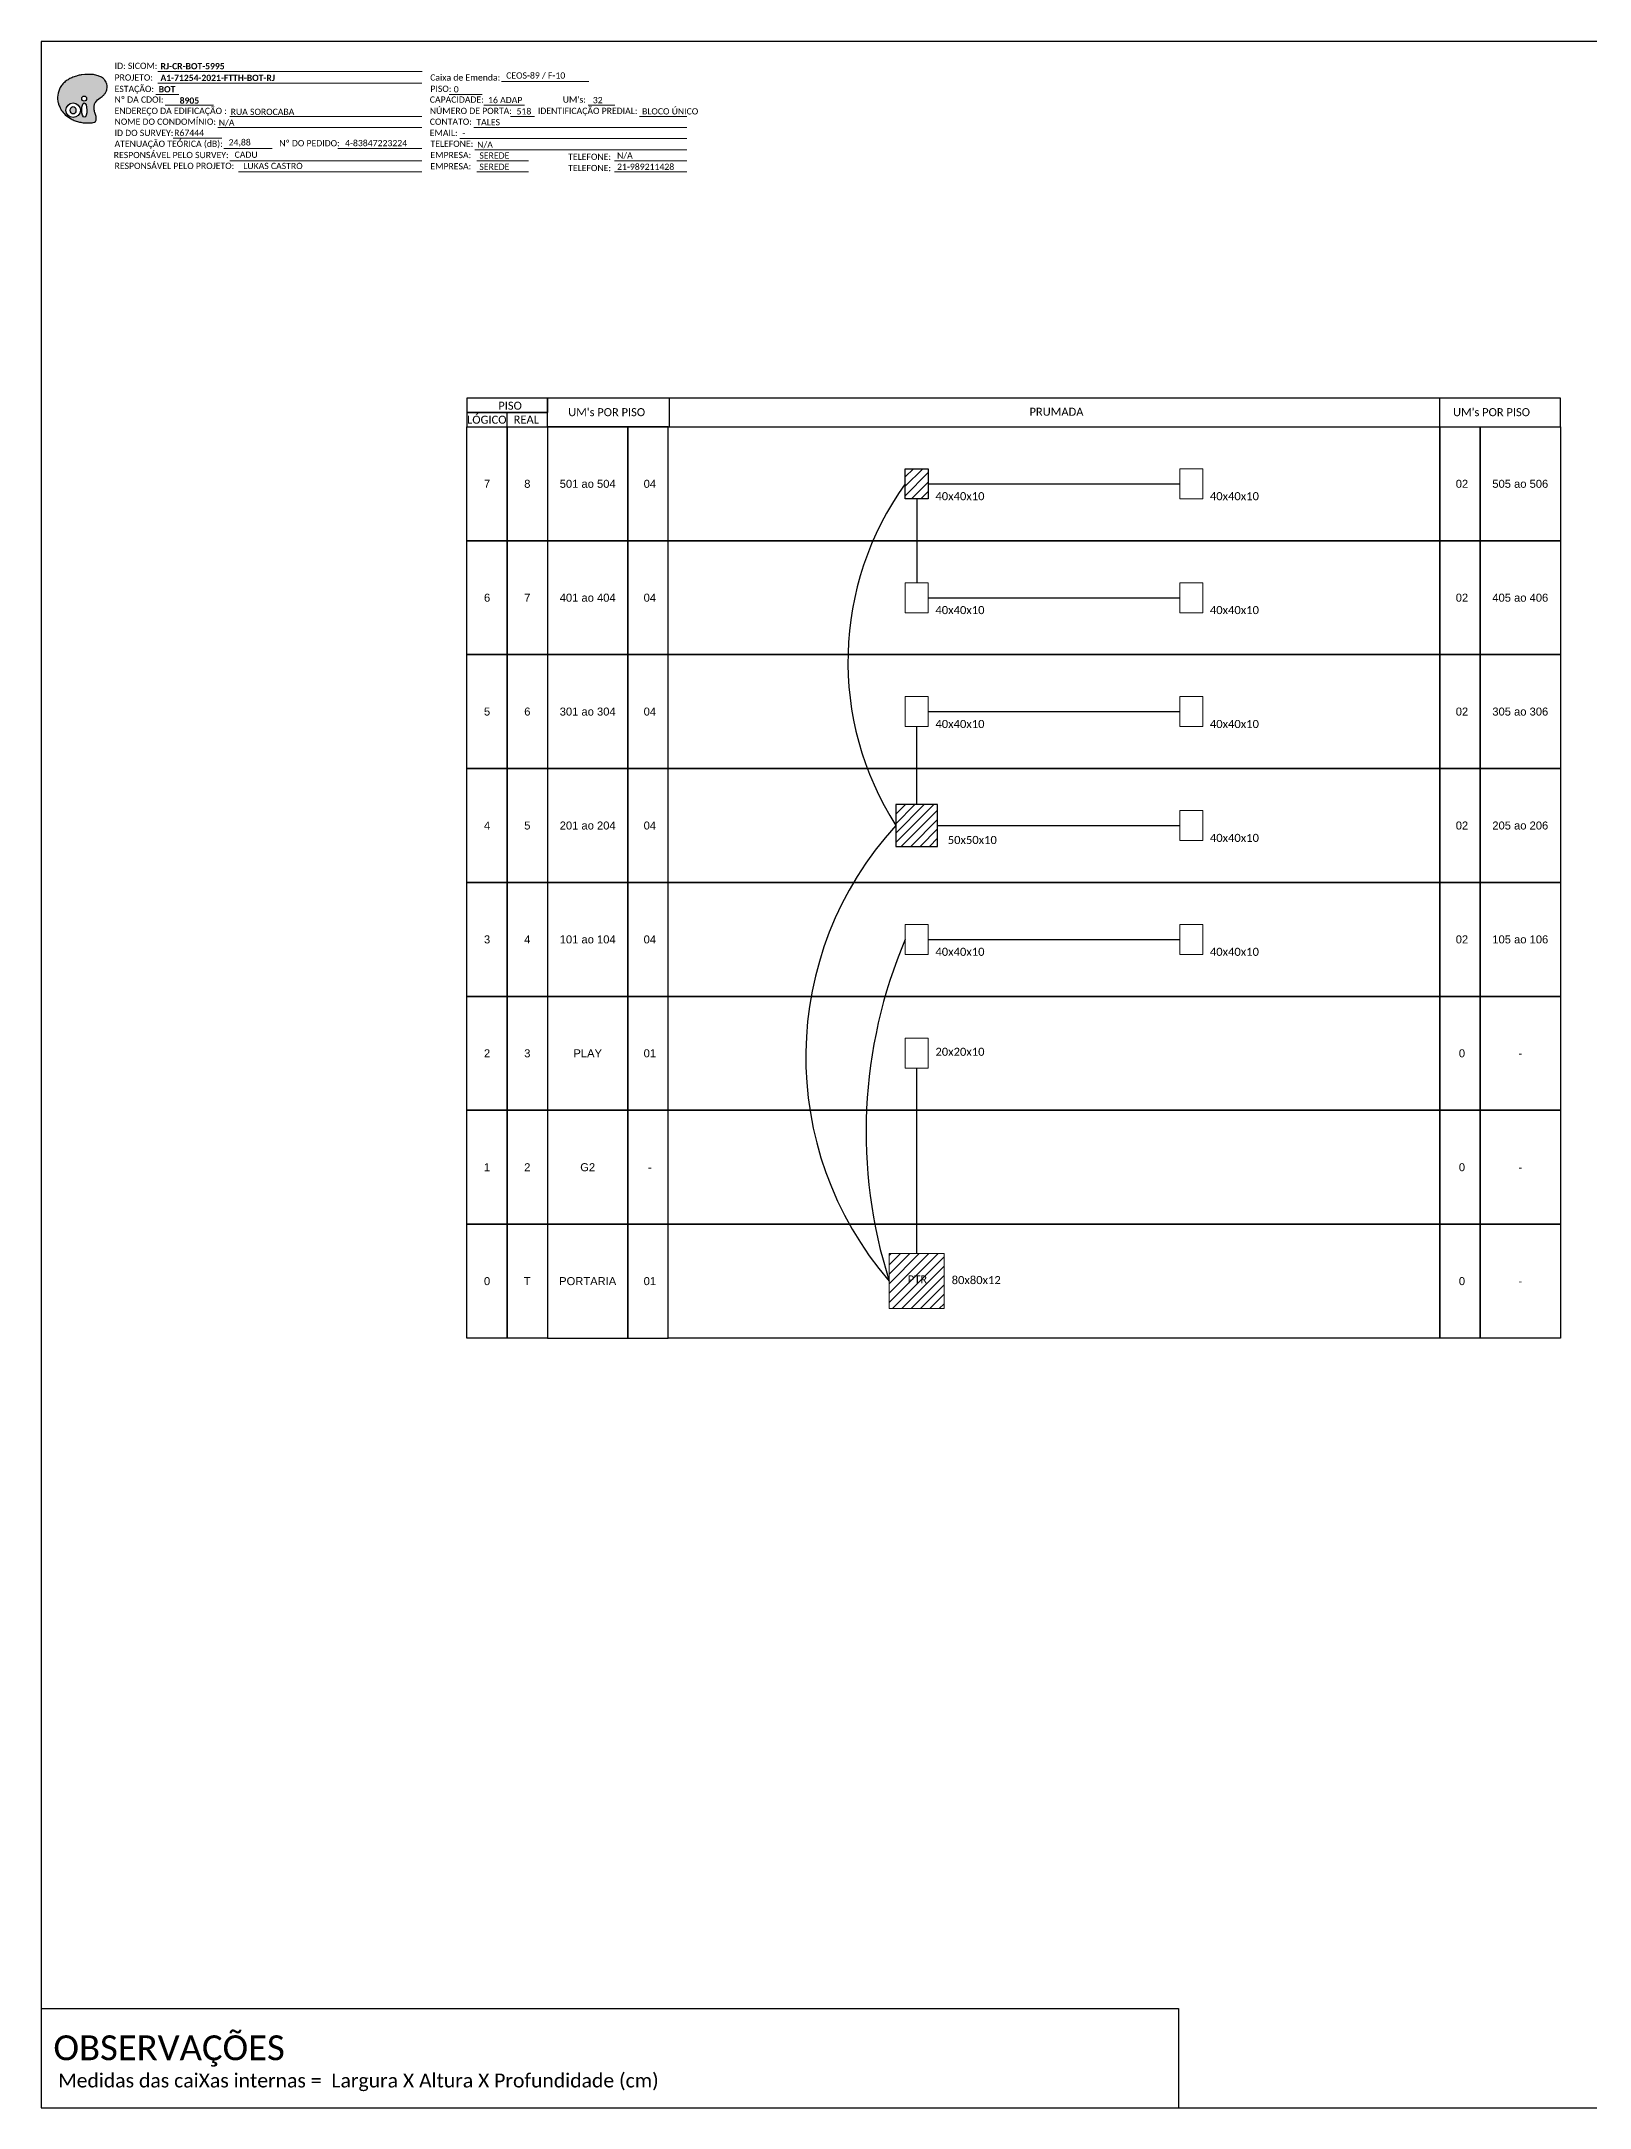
# Model space of a CAD drawing. Extents: x -89 to 1664, y 705 to 1299.
# Drawn here: x 826 to 1271, y 705 to 1299 of the extents above; entities that cross this region are included whole.
import ezdxf
from ezdxf.enums import TextEntityAlignment as Align

# ---------------------------------------------------------------- set-up
doc = ezdxf.new("R2010")
doc.units = 0
doc.styles.add('ARIAL', font='arial.ttf')
doc.styles.add('WMF-Calibri0', font='calibri.ttf')
doc.styles.add('WMF-Calibri1', font='calibrib.ttf')

# ---------------------------------------------------------------- blocks, each defined once
blk = doc.blocks.new('OI')
h = blk.add_hatch(color=40)
edge = h.paths.add_edge_path()
edge.add_spline(control_points=[(4.35, -0.67), (3.92, -0.99), (3.26, -1.5), (2.81, -2.59), (2.9, -3.5), (3.06, -4.27), (3.31, -4.85), (3.37, -5.39), (3.4, -5.88), (3.2, -6.4), (2.54, -6.61), (1.65, -6.63), (0.55, -6.67), (-0.56, -6.42), (-1.61, -6.14), (-2.77, -5.61), (-3.92, -4.77), (-4.89, -3.7), (-5.34, -2.65), (-5.6, -1.94), (-5.85, -0.96), (-5.71, 0.47), (-5.1, 2.02), (-4.14, 3.02), (-3.3, 3.61), (-2.37, 4.16), (-1.36, 4.44), (-0.56, 4.7), (0.79, 4.85), (2.24, 4.97), (3.79, 4.57), (4.67, 4.21), (5.44, 3.65), (5.76, 2.99), (6.03, 2.21), (6.01, 1.46), (5.72, 0.64), (5.31, 0.08), (4.88, -0.38), (4.51, -0.55), (4.35, -0.67)], knot_values=[0, 0, 0, 0, 1.60434, 2.417191, 3.427595, 4.282808, 4.776746, 5.304182, 5.888771, 6.258406, 6.858137, 7.79129, 8.986195, 10.124242, 11.187857, 12.242908, 13.953784, 15.414161, 16.515391, 17.349188, 17.675853, 19.552021, 21.515531, 22.568638, 23.63245, 24.621084, 25.782718, 26.745347, 27.142653, 29.870543, 31.004649, 31.921532, 32.709589, 33.801391, 34.042471, 35.192333, 35.971461, 36.628871, 37.254359, 37.836911, 37.836911, 37.836911, 37.836911], degree=3, periodic=0)
h.paths.add_polyline_path([(1.13, -0.87, -1), (-0.04, -0.87, -1)], flags=16)
edge = h.paths.add_edge_path(flags=16)
edge.add_ellipse((0.56, -3.59), major_axis=(-0.02, 1.71), ratio=0.361305, start_angle=0, end_angle=360)
h.paths.add_polyline_path([(-0.36, -3.62, -1), (-3.8, -3.62, -1)], flags=16)
edge = h.paths.add_edge_path(flags=0)
edge.add_ellipse((-2.08, -3.62), major_axis=(0, 0.885), ratio=0.758294, start_angle=0, end_angle=360)
at = {"color": 40}
for centre, radius in [((-2.08, -3.62), 1.72), ((0.54, -0.87), 0.587)]:
    blk.add_circle(centre, radius, dxfattribs=at)
blk.add_ellipse((-2.08, -3.62), major_axis=(0, 0.885), ratio=0.758294, start_param=-3.141592653589792, end_param=3.141592653589792, dxfattribs=at)
blk.add_ellipse((0.56, -3.59), major_axis=(-0.02, 1.71), ratio=0.361305, dxfattribs=at)
at = {"color": 40, "start_tangent": (-0.800898, -0.598801), "end_tangent": (-0.800898, -0.598801)}
blk.add_spline([(4.35, -0.67), (3.2, -1.78), (2.9, -2.54), (2.92, -3.55), (3.12, -4.38), (3.28, -4.85), (3.37, -5.37), (3.35, -5.95), (3.2, -6.29), (2.66, -6.55), (1.73, -6.63), (0.54, -6.62), (-0.58, -6.41), (-1.6, -6.11), (-2.56, -5.67), (-3.95, -4.67), (-4.89, -3.56), (-5.37, -2.56), (-5.64, -1.78), (-5.72, -1.46), (-5.63, 0.42), (-4.84, 2.22), (-4.13, 2.99), (-3.27, 3.62), (-2.4, 4.09), (-1.3, 4.47), (-0.37, 4.72), (0.02, 4.77), (2.75, 4.8), (3.85, 4.53), (4.69, 4.16), (5.31, 3.68), (5.85, 2.73), (5.93, 2.5), (5.94, 1.35), (5.67, 0.62), (5.29, 0.08), (4.84, -0.36), (4.35, -0.67)], degree=3, dxfattribs=at)
blk = doc.blocks.new('CARIMBO')
at = {"color": 7, "lineweight": 0}
for points in [[(35.66, -16.79), (111.64, -16.79)], [(134.48, -16.3), (159.61, -16.3)], [(35.15, -20.06), (41.7, -20.06)], [(37.81, -23.14), (51.75, -23.14)], [(119.43, -20.02), (128.92, -20.02)], [(129.48, -23.14), (141.1, -23.14)], [(159.42, -23.14), (167.09, -23.14)], [(52.97, -29.48), (111.64, -29.48)], [(56.38, -26.37), (111.64, -26.37)], [(126.6, -29.48), (187.83, -29.48)], [(137.07, -26.37), (144.01, -26.37)], [(174.24, -26.37), (187.8, -26.37)], [(40.13, -32.55), (54.07, -32.55)], [(54.67, -35.52), (68.61, -35.52)], [(122.56, -32.72), (187.83, -32.72)], [(56.38, -39.07), (111.64, -39.07)], [(126.84, -35.96), (187.83, -35.96)], [(127.45, -39.07), (142.25, -39.07)], [(167.06, -39.07), (187.83, -39.07)], [(58.87, -42.31), (111.64, -42.31)], [(127.45, -42.31), (142.25, -42.31)], [(167.06, -42.31), (187.83, -42.31)]]:
    blk.add_lwpolyline(points, dxfattribs=at)
at = {"color": 7, "xscale": 1.213923925163967, "yscale": 1.213923925163967, "zscale": 1.213923925163967, "rotation": 0.1532896023949059}
blk.add_blockref('OI', (13.86, -20.16), dxfattribs=at)
at = {"color": 7, "lineweight": 0, "style": 'WMF-Calibri0'}
for s, height, p in [('PROJETO:', 1.793, (23.26, -16.04)), ('ESTAÇÃO:', 1.793, (23.26, -19.32)), ('Caixa de Emenda:', 1.7927, (114.02, -16.04)), ('PISO:', 1.793, (114.09, -19.28)), ('ENDEREÇO DA EDIFICAÇÃO :', 1.7927, (23.26, -25.63)), ('Nº DA CDOI:', 1.7927, (23.26, -22.39)), ('CAPACIDADE:', 1.7927, (113.91, -22.39)), ('NÚMERO DE PORTA:', 1.7927, (113.91, -25.63)), ('IDENTIFICAÇÃO PREDIAL:', 1.7927, (144.99, -25.63)), ("UM's:", 1.793, (152.15, -22.39)), ('NOME DO CONDOMÍNIO:', 1.7927, (23.26, -28.74)), ('CONTATO:', 1.793, (113.91, -28.74)), ('ATENUAÇÃO TEÓRICA (dB):', 1.7927, (23.26, -35.09)), ('ID DO SURVEY:', 1.7927, (23.26, -31.97)), ('EMAIL:', 1.793, (113.91, -31.97)), ('TELEFONE:', 1.793, (114.09, -35.09)), ('RESPONSÁVEL PELO SURVEY:', 1.7927, (23.02, -38.32)), ('RESPONSÁVEL PELO PROJETO:', 1.7927, (23.26, -41.44)), ('EMPRESA:', 1.793, (114.09, -38.32)), ('EMPRESA:', 1.793, (114.09, -41.56)), ('TELEFONE:', 1.793, (153.7, -38.83)), ('TELEFONE:', 1.793, (153.7, -42.06))]:
    blk.add_text(s, height=height, dxfattribs=at).set_placement(p)
at = {"color": 7, "lineweight": 0, "flags": 8}
for tag, p, style in [('EST', (35.94, -19.41), 'WMF-Calibri1'), ('PROJ', (36.46, -16.13), 'WMF-Calibri1'), ('PISO_PTR', (120.78, -19.42), 'WMF-Calibri0'), ('CEOS-XX', (135.87, -15.46), 'WMF-Calibri0'), ('CAPAC.', (130.66, -22.52), 'WMF-Calibri0'), ("UC'S", (160.78, -22.54), 'WMF-Calibri0'), ('NOME_DO_COND.', (53.23, -29.02), 'WMF-Calibri0'), ('LOGRADOURO', (56.65, -25.91), 'WMF-Calibri0'), ('NOME_DO_CONTATO', (127.3, -28.89), 'WMF-Calibri0'), ('N°', (138.85, -25.77), 'WMF-Calibri0'), ('N°PREDIO', (174.94, -25.77), 'WMF-Calibri0'), ('_ID_', (40.39, -31.94), 'WMF-Calibri0'), ('O_POTEN', (56.06, -34.68), 'WMF-Calibri0'), ('EMAIL', (123.26, -32.12), 'WMF-Calibri0'), ('TELEFONE', (127.55, -35.36), 'WMF-Calibri0'), ('RES_SURVEY', (57.78, -38.23), 'WMF-Calibri0'), ('RES_PROJ', (60.27, -41.47), 'WMF-Calibri0'), ('EMP_RESP_SURVEY', (128.16, -38.47), 'WMF-Calibri0'), ('EMP_RESP_PROJ', (128.16, -41.71), 'WMF-Calibri0'), ('CONT_RESP_SURVEY', (167.76, -38.47), 'WMF-Calibri0'), ('CONT_RESP_PROJ', (167.76, -41.71), 'WMF-Calibri0')]:
    blk.add_attdef(tag, p, '', height=1.79, dxfattribs=dict(at, style=style))
at = {"color": 7, "lineweight": 0, "style": 'WMF-Calibri1', "flags": 8}
blk.add_attdef("N° CDO'S", text='', height=1.79, dxfattribs=at).set_placement((44.78, -22.68), align=Align.CENTER)

msp = doc.modelspace()

# ---------------------------------------------------------------- hatches: boundary and pattern name
h = msp.add_hatch()
h.set_pattern_fill('ANSI31', color=1, scale=0.6)
h.paths.add_polyline_path([(1080.74, 1176.14), (1074.12, 1176.14), (1074.12, 1167.52), (1080.74, 1167.52)])
h = msp.add_hatch()
h.set_pattern_fill('ANSI31', color=1, scale=0.6)
h.paths.add_polyline_path([(1071.43, 1067.6), (1083.43, 1067.6), (1083.43, 1079.6), (1071.43, 1079.6)])
h = msp.add_hatch()
h.set_pattern_fill('ANSI31', color=1, scale=0.6)
h.set_pattern_definition([(45, (292.9234, 3621.788), (-1.3470384, 1.3470384), [])])
h.paths.add_polyline_path([(1085.33, 934.73), (1085.33, 950.53), (1069.53, 950.53), (1069.53, 934.73)])
h.paths.add_polyline_path([(1074.26, 941.36), (1081.07, 941.36), (1081.07, 944.83), (1074.26, 944.83)], flags=24)

# ---------------------------------------------------------------- linework, layer by layer
for points in [[(825.68, 705.02), (1664.25, 705.02), (1664.25, 1299.02), (825.68, 1299.02), (825.68, 705.02)], [(971.23, 1188.21), (1262.55, 1188.21), (1262.55, 1196.43), (971.23, 1196.43), (971.23, 1196.43), (971.23, 1192.32)], [(1006.28, 1188.21), (1006.28, 1196.43)], [(1227.82, 1188.21), (1227.82, 1196.43)], [(959.65, 1188.21), (959.65, 1192.32)]]:
    msp.add_lwpolyline(points)
at = {"color": 7, "lineweight": 0}
for points in [[(859.18, 1290.33), (935.16, 1290.33)], [(910.99, 1268.26), (935.14, 1268.26)]]:
    msp.add_lwpolyline(points, dxfattribs=at)
for points in [[(948.08, 1192.32), (971.23, 1192.32), (971.23, 1196.43), (948.08, 1196.43)], [(948.08, 1188.21), (971.23, 1188.21), (971.23, 1192.32), (948.08, 1192.32)], [(948.08, 1188.21), (959.65, 1188.21), (959.65, 1155.46), (948.08, 1155.46)], [(959.65, 1188.21), (971.23, 1188.21), (971.23, 1155.46), (959.65, 1155.46)], [(959.65, 1188.21), (971.23, 1188.21), (971.23, 1155.46), (959.65, 1155.46)], [(994.37, 1188.21), (971.23, 1188.21), (971.23, 1155.46), (994.37, 1155.46)], [(1005.94, 1188.21), (994.37, 1188.21), (994.37, 1155.46), (1005.94, 1155.46)], [(1005.94, 1188.21), (1227.84, 1188.21), (1227.84, 1155.46), (1005.94, 1155.46)], [(1227.84, 1188.21), (1239.41, 1188.21), (1239.41, 1155.46), (1227.84, 1155.46)], [(1239.41, 1188.21), (1262.55, 1188.21), (1262.55, 1155.46), (1239.41, 1155.46)], [(948.08, 1155.46), (959.65, 1155.46), (959.65, 1122.72), (948.08, 1122.72)], [(959.65, 1155.46), (971.23, 1155.46), (971.23, 1122.72), (959.65, 1122.72)], [(959.65, 1155.46), (971.23, 1155.46), (971.23, 1122.72), (959.65, 1122.72)], [(994.37, 1155.46), (971.23, 1155.46), (971.23, 1122.72), (994.37, 1122.72)], [(1005.94, 1155.46), (994.37, 1155.46), (994.37, 1122.72), (1005.94, 1122.72)], [(1005.94, 1155.46), (1227.84, 1155.46), (1227.84, 1122.72), (1005.94, 1122.72)], [(1227.84, 1155.46), (1239.41, 1155.46), (1239.41, 1122.72), (1227.84, 1122.72)], [(1239.41, 1155.46), (1262.55, 1155.46), (1262.55, 1122.72), (1239.41, 1122.72)], [(948.08, 1122.72), (959.65, 1122.72), (959.65, 1089.97), (948.08, 1089.97)], [(959.65, 1122.72), (971.23, 1122.72), (971.23, 1089.97), (959.65, 1089.97)], [(959.65, 1122.72), (971.23, 1122.72), (971.23, 1089.97), (959.65, 1089.97)], [(994.37, 1122.72), (971.23, 1122.72), (971.23, 1089.97), (994.37, 1089.97)], [(1005.94, 1122.72), (994.37, 1122.72), (994.37, 1089.97), (1005.94, 1089.97)], [(1005.94, 1122.72), (1227.84, 1122.72), (1227.84, 1089.97), (1005.94, 1089.97)], [(1227.84, 1122.72), (1239.41, 1122.72), (1239.41, 1089.97), (1227.84, 1089.97)], [(1239.41, 1122.72), (1262.55, 1122.72), (1262.55, 1089.97), (1239.41, 1089.97)], [(948.08, 1089.97), (959.65, 1089.97), (959.65, 1057.23), (948.08, 1057.23)], [(959.65, 1089.97), (971.23, 1089.97), (971.23, 1057.23), (959.65, 1057.23)], [(959.65, 1089.97), (971.23, 1089.97), (971.23, 1057.23), (959.65, 1057.23)], [(994.37, 1089.97), (971.23, 1089.97), (971.23, 1057.23), (994.37, 1057.23)], [(1005.94, 1089.97), (994.37, 1089.97), (994.37, 1057.23), (1005.94, 1057.23)], [(1005.94, 1089.97), (1227.84, 1089.97), (1227.84, 1057.23), (1005.94, 1057.23)], [(1227.84, 1089.97), (1239.41, 1089.97), (1239.41, 1057.23), (1227.84, 1057.23)], [(1239.41, 1089.97), (1262.55, 1089.97), (1262.55, 1057.23), (1239.41, 1057.23)], [(948.08, 1057.23), (959.65, 1057.23), (959.65, 1024.49), (948.08, 1024.49)], [(959.65, 1057.23), (971.23, 1057.23), (971.23, 1024.49), (959.65, 1024.49)], [(959.65, 1057.23), (971.23, 1057.23), (971.23, 1024.49), (959.65, 1024.49)], [(994.37, 1057.23), (971.23, 1057.23), (971.23, 1024.49), (994.37, 1024.49)], [(1005.94, 1057.23), (994.37, 1057.23), (994.37, 1024.49), (1005.94, 1024.49)], [(1005.94, 1057.23), (1227.84, 1057.23), (1227.84, 1024.49), (1005.94, 1024.49)], [(1227.84, 1057.23), (1239.41, 1057.23), (1239.41, 1024.49), (1227.84, 1024.49)], [(1239.41, 1057.23), (1262.55, 1057.23), (1262.55, 1024.49), (1239.41, 1024.49)], [(948.08, 1024.49), (959.65, 1024.49), (959.65, 991.74), (948.08, 991.74)], [(959.65, 1024.49), (971.23, 1024.49), (971.23, 991.74), (959.65, 991.74)], [(994.37, 1024.49), (971.23, 1024.49), (971.23, 991.74), (994.37, 991.74)], [(1005.94, 1024.49), (994.37, 1024.49), (994.37, 991.74), (1005.94, 991.74)], [(1005.94, 1024.49), (1227.84, 1024.49), (1227.84, 991.74), (1005.94, 991.74)], [(1227.84, 1024.49), (1239.41, 1024.49), (1239.41, 991.74), (1227.84, 991.74)], [(1239.41, 1024.49), (1262.55, 1024.49), (1262.55, 991.74), (1239.41, 991.74)], [(948.08, 991.74), (959.65, 991.74), (959.65, 959), (948.08, 959)], [(959.65, 991.74), (971.23, 991.74), (971.23, 959), (959.65, 959)], [(994.37, 991.74), (971.23, 991.74), (971.23, 959), (994.37, 959)], [(1005.94, 991.74), (994.37, 991.74), (994.37, 959), (1005.94, 959)], [(1005.94, 991.74), (1227.84, 991.74), (1227.84, 959), (1005.94, 959)], [(1227.84, 991.74), (1239.41, 991.74), (1239.41, 959), (1227.84, 959)], [(1239.41, 991.74), (1262.55, 991.74), (1262.55, 959), (1239.41, 959)], [(948.08, 959), (959.65, 959), (959.65, 926.26), (948.08, 926.26)], [(959.65, 959), (971.23, 959), (971.23, 926.26), (959.65, 926.26)], [(994.37, 959), (971.23, 959), (971.23, 926.26), (994.37, 926.26)], [(1005.94, 959), (994.37, 959), (994.37, 926.26), (1005.94, 926.26)], [(1005.94, 959), (1227.84, 959), (1227.84, 926.26), (1005.94, 926.26)], [(1227.84, 959), (1239.41, 959), (1239.41, 926.26), (1227.84, 926.26)], [(1239.41, 959), (1262.55, 959), (1262.55, 926.26), (1239.41, 926.26)]]:
    msp.add_lwpolyline(points, close=True)
at = {"color": 1}
for points in [[(1074.12, 1176.14), (1080.74, 1176.14), (1080.74, 1167.52), (1074.12, 1167.52)], [(1071.43, 1067.6), (1083.43, 1067.6), (1083.43, 1079.6), (1071.43, 1079.6)]]:
    msp.add_lwpolyline(points, close=True, dxfattribs=at)
at = {"color": 0, "lineweight": 0}
for points in [[(1153.04, 1176.14), (1159.66, 1176.14), (1159.66, 1167.52), (1153.04, 1167.52)], [(1074.12, 1143.4), (1080.74, 1143.4), (1080.74, 1134.78), (1074.12, 1134.78)], [(1153.04, 1143.4), (1159.66, 1143.4), (1159.66, 1134.78), (1153.04, 1134.78)], [(1074.12, 1110.66), (1080.74, 1110.66), (1080.74, 1102.04), (1074.12, 1102.04)], [(1153.04, 1110.66), (1159.66, 1110.66), (1159.66, 1102.04), (1153.04, 1102.04)], [(1153.04, 1077.91), (1159.66, 1077.91), (1159.66, 1069.29), (1153.04, 1069.29)], [(1074.12, 1045.17), (1080.74, 1045.17), (1080.74, 1036.55), (1074.12, 1036.55)], [(1153.04, 1045.17), (1159.66, 1045.17), (1159.66, 1036.55), (1153.04, 1036.55)], [(1074.12, 1012.43), (1080.74, 1012.43), (1080.74, 1003.81), (1074.12, 1003.81)]]:
    msp.add_lwpolyline(points, close=True, dxfattribs=at)
at = {"color": 3, "ltscale": 0.5}
for points in [[(1080.74, 1171.83), (1153.04, 1171.83)], [(1077.43, 1167.52), (1077.43, 1143.4)], [(1080.74, 1139.09), (1153.04, 1139.09)], [(1080.74, 1106.35), (1153.04, 1106.35)], [(1077.43, 1079.6), (1077.43, 1102.04)], [(1083.43, 1073.6), (1153.04, 1073.6)], [(1080.74, 1040.86), (1153.04, 1040.86)], [(1077.43, 950.53), (1077.43, 1003.81)]]:
    msp.add_lwpolyline(points, dxfattribs=at)
at = {"color": 1, "lineweight": 0}
msp.add_lwpolyline([(1069.53, 950.53), (1085.33, 950.53), (1085.33, 934.73), (1069.53, 934.73)], close=True, dxfattribs=at)
at = {"color": 7}
msp.add_lwpolyline([(825.76, 733.5), (1152.71, 733.5), (1152.71, 705.02)], dxfattribs=at)
at = {"color": 3, "ltscale": 0.5}
for centre, radius, start, end in [((1145.09, 1120.74), 87.45, 144.24832, 212.61568), ((1143.99, 1007.05), 98.46, 137.4697, 220.86555), ((1204.36, 985.55), 141.5, 156.9893, 197.65799)]:
    msp.add_arc(centre, radius, start, end, dxfattribs=at)

# ---------------------------------------------------------------- block references
ref = msp.add_blockref('CARIMBO', (823.49, 1303.77))
ref.add_attrib('PROJ', 'A1-71254-2021-FTTH-BOT-RJ', (859.95, 1287.63), dxfattribs={"color": 7, "lineweight": 0, "height": 1.7927, "style": 'WMF-Calibri1'})
ref.add_attrib('EST', 'BOT', (859.43, 1284.35), dxfattribs={"color": 7, "lineweight": 0, "height": 1.793, "style": 'WMF-Calibri1'})
ref.add_attrib("N° CDO'S", '8905', dxfattribs={"color": 7, "lineweight": 0, "height": 1.793, "style": 'WMF-Calibri1'}).set_placement((868.27, 1281.09), align=Align.CENTER)
ref.add_attrib('LOGRADOURO', 'RUA SOROCABA', (880.14, 1277.86), dxfattribs={"color": 7, "lineweight": 0, "height": 1.7927, "style": 'WMF-Calibri0'})
ref.add_attrib('NOME_DO_COND.', 'N/A', (876.72, 1274.74), dxfattribs={"color": 7, "lineweight": 0, "height": 1.793, "style": 'WMF-Calibri0'})
ref.add_attrib('_ID_', 'R67444', (863.89, 1271.83), dxfattribs={"color": 7, "lineweight": 0, "height": 1.793, "style": 'WMF-Calibri0'})
ref.add_attrib('O_POTEN', '24,88', (879.55, 1269.09), dxfattribs={"color": 7, "lineweight": 0, "height": 1.793, "style": 'WMF-Calibri0'})
ref.add_attrib('RES_SURVEY', 'CADU', (881.27, 1265.54), dxfattribs={"color": 7, "lineweight": 0, "height": 1.793, "style": 'WMF-Calibri0'})
ref.add_attrib('RES_PROJ', 'LUKAS CASTRO', (883.76, 1262.3), dxfattribs={"color": 7, "lineweight": 0, "height": 1.7927, "style": 'WMF-Calibri0'})
ref.add_attrib('CEOS-XX', 'CEOS-89 / F-10', (959.36, 1288.31), dxfattribs={"color": 7, "lineweight": 0, "height": 1.7927, "style": 'WMF-Calibri0'})
ref.add_attrib('CAPAC.', '16 ADAP', (954.15, 1281.25), dxfattribs={"color": 7, "lineweight": 0, "height": 1.793, "style": 'WMF-Calibri0'})
ref.add_attrib("UC'S", '32', (984.27, 1281.23), dxfattribs={"color": 7, "lineweight": 0, "height": 1.793, "style": 'WMF-Calibri0'})
ref.add_attrib('PISO_PTR', '0', (944.28, 1284.34), dxfattribs={"color": 7, "lineweight": 0, "height": 1.79, "style": 'WMF-Calibri0'})
ref.add_attrib('N°', '518', (962.34, 1278), dxfattribs={"color": 7, "lineweight": 0, "height": 1.793, "style": 'WMF-Calibri0'})
ref.add_attrib('N°PREDIO', 'BLOCO ÚNICO', (998.43, 1278), dxfattribs={"color": 7, "lineweight": 0, "height": 1.7927, "style": 'WMF-Calibri0'})
ref.add_attrib('NOME_DO_CONTATO', 'TALES', (950.79, 1274.88), dxfattribs={"color": 7, "lineweight": 0, "height": 1.793, "style": 'WMF-Calibri0'})
ref.add_attrib('EMAIL', '-', (946.75, 1271.65), dxfattribs={"color": 7, "lineweight": 0, "height": 1.79, "style": 'WMF-Calibri0'})
ref.add_attrib('TELEFONE', 'N/A', (951.04, 1268.41), dxfattribs={"color": 7, "lineweight": 0, "height": 1.793, "style": 'WMF-Calibri0'})
ref.add_attrib('EMP_RESP_SURVEY', 'SEREDE', (951.65, 1265.3), dxfattribs={"color": 7, "lineweight": 0, "height": 1.793, "style": 'WMF-Calibri0'})
ref.add_attrib('EMP_RESP_PROJ', 'SEREDE', (951.65, 1262.06), dxfattribs={"color": 7, "lineweight": 0, "height": 1.793, "style": 'WMF-Calibri0'})
ref.add_attrib('CONT_RESP_SURVEY', 'N/A', (991.25, 1265.3), dxfattribs={"color": 7, "lineweight": 0, "height": 1.793, "style": 'WMF-Calibri0'})
ref.add_attrib('CONT_RESP_PROJ', '21-989211428', (991.25, 1262.06), dxfattribs={"color": 7, "lineweight": 0, "height": 1.7927, "style": 'WMF-Calibri0'})

# ---------------------------------------------------------------- texts
at = {"color": 7, "lineweight": 0, "style": 'WMF-Calibri0'}
for s, p in [('ID: SICOM: ', (846.78, 1291.08)), ('Nº DO PEDIDO:', (894.12, 1268.84))]:
    msp.add_text(s, height=1.7927, dxfattribs=at).set_placement(p)
at = {"style": 'WMF-Calibri0'}
for s, height, p in [('     PISO', 2.3, (953.04, 1193.13)), ('  LÓGICO', 2.3, (946.5, 1189.1)), ('    REAL', 2.3, (958.26, 1189.15)), ("UM's POR PISO", 2.3, (977.19, 1191.27)), ('PRUMADA', 2.3, (1109.85, 1191.39)), ("UM's POR PISO", 2.3, (1231.65, 1191.27)), ('40x40x10', 2.317, (1082.8, 1167.11)), ('40x40x10', 2.317, (1161.72, 1167.11)), ('40x40x10', 2.317, (1082.8, 1134.37)), ('40x40x10', 2.317, (1161.72, 1134.37)), ('40x40x10', 2.317, (1082.8, 1101.63)), ('40x40x10', 2.317, (1161.72, 1101.63)), ('50x50x10', 2.317, (1086.35, 1068.29)), ('40x40x10', 2.317, (1161.72, 1068.88)), ('40x40x10', 2.317, (1082.8, 1036.14)), ('40x40x10', 2.317, (1161.72, 1036.14)), ('20x20x10', 2.317, (1082.8, 1007.4)), ('PTR', 2.317, (1074.84, 941.95)), ('80x80x12', 2.317, (1087.47, 941.77))]:
    msp.add_text(s, height=height, dxfattribs=at).set_placement(p)
at = {"style": 'ARIAL'}
for s, p in [('7', (953.87, 1171.83)), ('8', (965.44, 1171.83)), ('501 ao 504', (982.8, 1171.83)), ('04', (1000.68, 1171.83)), ('02', (1234.21, 1171.83)), ('505 ao 506', (1250.98, 1171.83)), ('6', (953.87, 1139.09)), ('7', (965.44, 1139.09)), ('401 ao 404', (982.8, 1139.09)), ('04', (1000.68, 1139.09)), ('02', (1234.21, 1139.09)), ('405 ao 406', (1250.98, 1139.09)), ('5', (953.87, 1106.35)), ('6', (965.44, 1106.35)), ('301 ao 304', (982.8, 1106.35)), ('04', (1000.68, 1106.35)), ('02', (1234.21, 1106.35)), ('305 ao 306', (1250.98, 1106.35)), ('4', (953.87, 1073.6)), ('5', (965.44, 1073.6)), ('201 ao 204', (982.8, 1073.6)), ('04', (1000.68, 1073.6)), ('02', (1234.21, 1073.6)), ('205 ao 206', (1250.98, 1073.6)), ('3', (953.87, 1040.86)), ('4', (965.44, 1040.86)), ('101 ao 104', (982.8, 1040.86)), ('04', (1000.68, 1040.86)), ('02', (1234.21, 1040.86)), ('105 ao 106', (1250.98, 1040.86)), ('2', (953.87, 1008.12)), ('3', (965.44, 1008.12)), ('PLAY', (982.8, 1008.12)), ('01', (1000.68, 1008.12)), ('0', (1234.21, 1008.12)), ('-', (1250.98, 1008.12)), ('1', (953.87, 975.37)), ('2', (965.44, 975.37)), ('G2', (982.8, 975.37)), ('-', (1000.68, 975.37)), ('0', (1234.21, 975.37)), ('-', (1250.98, 975.37)), ('0', (953.87, 942.63)), ('T', (965.44, 942.63)), ('PORTARIA', (982.8, 942.63)), ('01', (1000.68, 942.63)), ('0', (1234.21, 942.63)), ('-', (1250.98, 942.63))]:
    msp.add_text(s, height=2.3, dxfattribs=at).set_placement(p, align=Align.MIDDLE_CENTER)
at = {"color": 7, "style": 'WMF-Calibri0'}
msp.add_text('OBSERVAÇÕES', height=7.1308, dxfattribs=at).set_placement((829.17, 718.67))
at = {"color": 7, "insert": (830.52, 714.83), "char_height": 4, "width": 658.8434, "attachment_point": 1, "style": 'WMF-Calibri0'}
msp.add_mtext('Medidas das caiXas internas =  Largura X Altura X Profundidade (cm)', dxfattribs=at)
at = {"color": 7, "lineweight": 0, "flags": 8}
for tag, p, s, style in [('RJ-CR-BOT-5995', (859.98, 1290.98), 'RJ-CR-BOT-5995', 'WMF-Calibri1'), ('4-83847223224', (913.03, 1268.87), '4-83847223224', 'WMF-Calibri0')]:
    msp.add_attdef(tag, p, s, height=1.7927, dxfattribs=dict(at, style=style))

doc.saveas('drawing.dxf')
